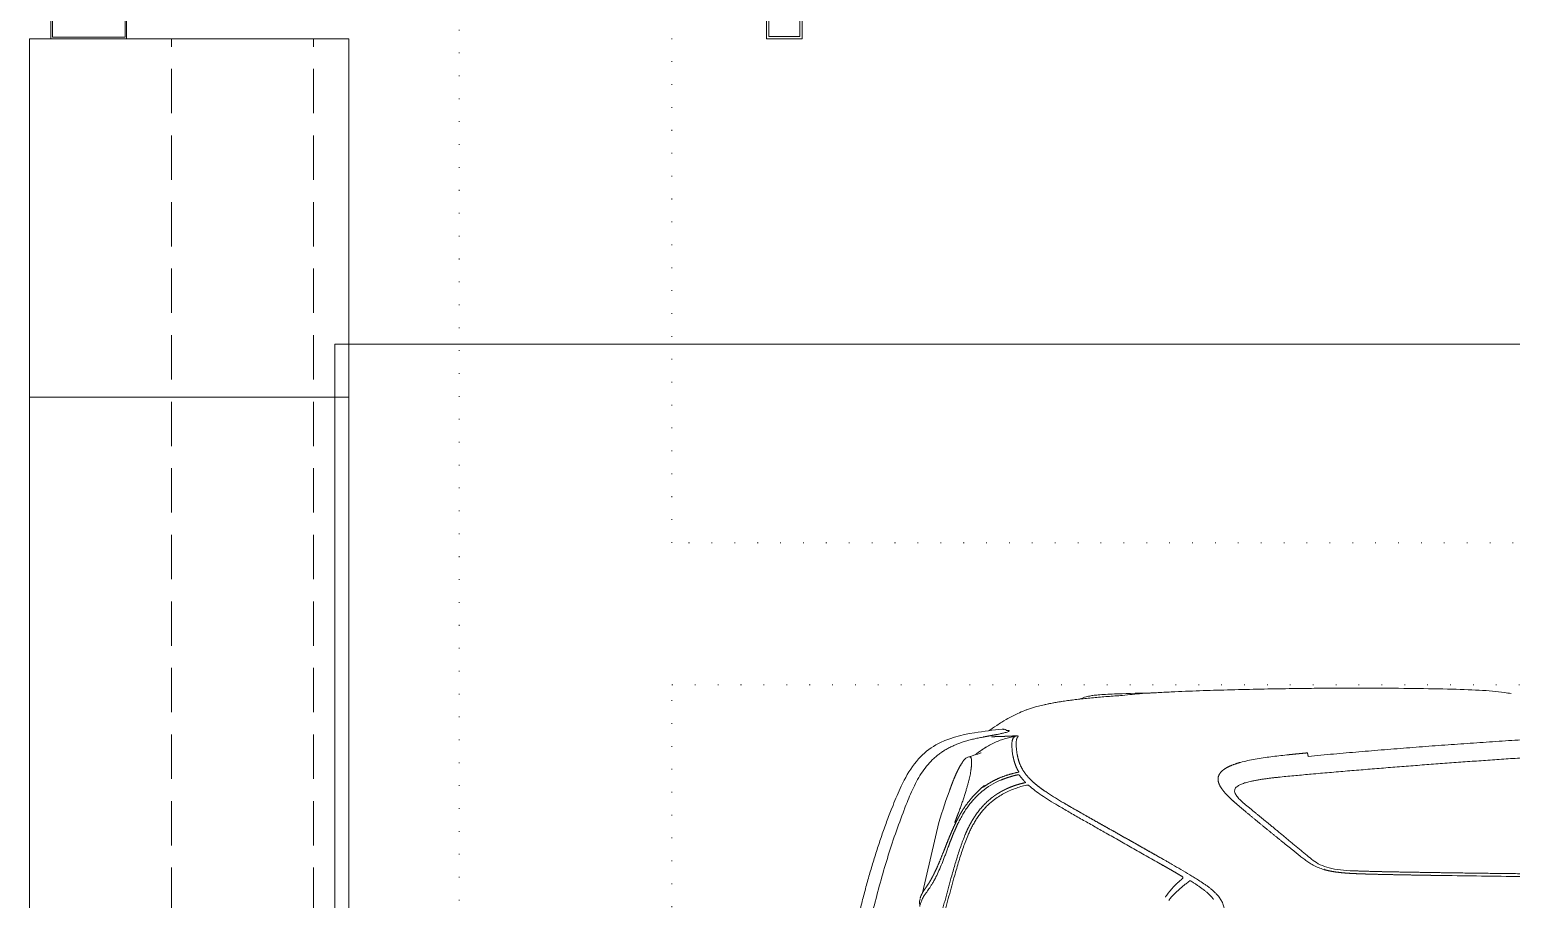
# Model space of a CAD drawing. Extents: x -2012 to 34975, y -1043 to 8321.
# Drawn here: x 30690.8 to 30899.6, y 2289.3 to 2411.8 of the extents above; entities that cross this region are included whole.
import ezdxf
from ezdxf.xclip import XClip

# ---------------------------------------------------------------- set-up
doc = ezdxf.new("R2010")
doc.units = 0
doc.header["$LTSCALE"] = 25
doc.header["$XCLIPFRAME"] = 0
doc.linetypes.add('DOT2', pattern=[0.125, 0, -0.125])
doc.linetypes.add('HIDDEN', pattern=[0.375, 0.25, -0.125])
doc.layers.get('0').update_dxf_attribs({"color": 9, "lineweight": 9})
for name, color, linetype, lineweight in [('04', 9, 'Continuous', 9), ('06A', 9, 'Continuous', 9), ('06D', 9, 'Continuous', 9), ('10A', 9, 'Continuous', 9), ('20', 9, 'DOT2', 9)]:
    doc.layers.add(name, color=color, linetype=linetype, lineweight=lineweight)

# ---------------------------------------------------------------- blocks, each defined once
blk = doc.blocks.new('p-araba-polo')
at = {"extrusion": (0, 0, -1)}
for p, q in [((3.4804, 0.8048), (3.4804, 0.8048)), ((3.6419, 0.7275), (3.6419, 0.7275)), ((3.2268, 0.6929), (3.2267, 0.6922)), ((3.7514, 0.624), (3.7743, 0.5251)), ((3.2323, 0.5693), (3.2323, 0.5693)), ((3.4392, 0.5659), (3.4392, 0.5659)), ((3.7299, 0.546), (3.7299, 0.546))]:
    blk.add_line(p, q, dxfattribs=at)
at = {"flags": 128}
for points in [[(3.6558, 0.7538), (3.6563, 0.7542), (3.6566, 0.7545), (3.6574, 0.7549)], [(3.6574, 0.7549), (3.6583, 0.7553), (3.6593, 0.7556), (3.6605, 0.7556)], [(3.7308, 0.6835), (3.732, 0.6804), (3.7332, 0.6772), (3.7345, 0.6739)]]:
    blk.add_lwpolyline(points, dxfattribs=at)
for points, degree, knots in [([(2.9447, 0.8057), (2.948, 0.8063), (2.9714, 0.8099), (3.0015, 0.8114), (3.0343, 0.8121)], 3, [0, 0, 0, 0, 0.131477, 1, 1, 1, 1]), ([(3.46, 0.8061), (3.4566, 0.8063), (3.4499, 0.8067), (3.4362, 0.8075), (3.4129, 0.8086), (3.3796, 0.8099), (3.339, 0.8111), (3.2984, 0.812), (3.2603, 0.8127), (3.226, 0.8131), (3.193, 0.8134), (3.1656, 0.8135), (3.1487, 0.8134), (3.1435, 0.8134)], 3, [0, 0, 0, 0, 0.03531, 0.070597, 0.141114, 0.269195, 0.390859, 0.518959, 0.640794, 0.737038, 0.833171, 0.948447, 1, 1, 1, 1]), ([(3.4534, 0.8065), (3.4733, 0.8062), (3.5024, 0.8054), (3.5233, 0.8042), (3.533, 0.8033), (3.5394, 0.8022), (3.5462, 0.8005), (3.5507, 0.7987), (3.5521, 0.7981)], 3, [0, 0, 0, 0, 0.418831, 0.714948, 0.835581, 0.907738, 0.972168, 1, 1, 1, 1]), ([(3.4649, 0.8058), (3.4648, 0.8058), (3.4647, 0.8058), (3.4648, 0.8058), (3.4649, 0.8058)], 3, [0, 0, 0, 0, 0.506131, 1, 1, 1, 1]), ([(3.4649, 0.8058), (3.4695, 0.8055), (3.4787, 0.8047), (3.4878, 0.8037), (3.4924, 0.8031)], 3, [0, 0, 0, 0, 0.500005, 1, 1, 1, 1]), ([(3.4924, 0.8031), (3.496, 0.8029), (3.5031, 0.8024), (3.5136, 0.8016), (3.5237, 0.8008), (3.5336, 0.8), (3.5432, 0.799), (3.5524, 0.798), (3.5613, 0.797), (3.5699, 0.7958), (3.5781, 0.7946), (3.5859, 0.7933), (3.5934, 0.7919), (3.5988, 0.7908), (3.6016, 0.7902), (3.6022, 0.7901)], 3, [0, 0, 0, 0, 0.08164, 0.163278, 0.244914, 0.326547, 0.408179, 0.489811, 0.571441, 0.653071, 0.734702, 0.816332, 0.897962, 0.979592, 1, 1, 1, 1]), ([(3.5624, 0.7968), (3.5668, 0.7963), (3.5918, 0.7928), (3.6137, 0.7881), (3.6286, 0.7825), (3.63, 0.7819)], 3, [0, 0, 0, 0, 0.15043, 0.932957, 1, 1, 1, 1]), ([(3.63, 0.782), (3.6367, 0.7793), (3.6464, 0.775), (3.6606, 0.7668), (3.6723, 0.7592), (3.6777, 0.7555), (3.6807, 0.7535), (3.6809, 0.7534)], 3, [0, 0, 0, 0, 0.436591, 0.634385, 0.751254, 0.983784, 1, 1, 1, 1]), ([(3.6684, 0.7483), (3.6668, 0.7486), (3.6637, 0.7493), (3.6595, 0.7502), (3.6562, 0.7511), (3.6538, 0.752), (3.6529, 0.7524), (3.6525, 0.7527)], 3, [0, 0, 0, 0, 0.243786, 0.487231, 0.658342, 0.829202, 1, 1, 1, 1]), ([(3.6621, 0.7555), (3.6621, 0.7555), (3.6621, 0.7555), (3.6621, 0.7555), (3.6621, 0.7555), (3.6621, 0.7555), (3.6621, 0.7555), (3.6621, 0.7555), (3.6621, 0.7555), (3.6621, 0.7555), (3.6621, 0.7555)], 5, [0, 0, 0, 0, 0, 0, 1, 1, 1, 1, 1, 1, 1, 1, 1, 1, 1]), ([(2.9527, 0.7392), (2.9527, 0.7392), (2.9527, 0.7392), (2.9527, 0.7392), (2.9527, 0.7392), (2.9527, 0.7392), (2.9527, 0.7392)], 3, [0, 0, 0, 0, 1, 1, 1, 1, 1, 1, 1]), ([(2.9527, 0.7392), (2.9527, 0.7392), (2.9527, 0.7392), (2.9527, 0.7392), (2.9527, 0.7392), (2.9527, 0.7392), (2.9527, 0.7392)], 3, [0, 0, 0, 0, 1, 1, 1, 1, 1, 1, 1]), ([(3.642, 0.7397), (3.6418, 0.7402), (3.6416, 0.7414), (3.6411, 0.7429), (3.6404, 0.7444), (3.6396, 0.7453), (3.6392, 0.7457)], 3, [0, 0, 0, 0, 0.221287, 0.461031, 0.720285, 1, 1, 1, 1]), ([(3.6419, 0.7275), (3.642, 0.7284), (3.6422, 0.7303), (3.6423, 0.7328), (3.6424, 0.7353), (3.6423, 0.7376), (3.6421, 0.739), (3.642, 0.7397)], 3, [0, 0, 0, 0, 0.160277, 0.337825, 0.535128, 0.754926, 1, 1, 1, 1]), ([(3.6423, 0.746), (3.6423, 0.746), (3.6424, 0.7459), (3.6429, 0.7458), (3.6431, 0.7458)], 3, [0, 0, 0, 0, 0.500528, 1, 1, 1, 1]), ([(3.6431, 0.7458), (3.6458, 0.7452), (3.6511, 0.7441), (3.659, 0.742), (3.6667, 0.7393), (3.6742, 0.7361), (3.6815, 0.7323), (3.6868, 0.729), (3.6897, 0.727), (3.6903, 0.7266)], 3, [0, 0, 0, 0, 0.158644, 0.317513, 0.476648, 0.636014, 0.795575, 0.955312, 1, 1, 1, 1]), ([(3.6446, 0.7452), (3.6444, 0.7453), (3.6442, 0.7453), (3.6442, 0.7453), (3.6442, 0.7453)], 3, [0, 0, 0, 0, 0.4918, 1, 1, 1, 1]), ([(3.6442, 0.7453), (3.6444, 0.7451), (3.6449, 0.7448), (3.6452, 0.7444), (3.6454, 0.7442)], 3, [0, 0, 0, 0, 0.499449, 1, 1, 1, 1]), ([(3.6454, 0.7442), (3.6457, 0.7438), (3.6464, 0.743), (3.6472, 0.7415), (3.6477, 0.7399), (3.648, 0.7386), (3.6481, 0.7379)], 3, [0, 0, 0, 0, 0.25, 0.5, 0.75, 1, 1, 1, 1]), ([(3.6481, 0.7379), (3.6483, 0.7365), (3.6487, 0.7335), (3.6482, 0.7285), (3.648, 0.7261)], 3, [0, 0, 0, 0, 0.499729, 1, 1, 1, 1]), ([(3.6589, 0.7419), (3.6589, 0.7419), (3.6589, 0.7419), (3.6589, 0.7419), (3.6589, 0.7419), (3.6589, 0.7419), (3.6589, 0.7419)], 3, [0, 0, 0, 0, 1, 1, 1, 1.000001, 1.000001, 1.000001, 1.000001]), ([(3.6634, 0.7404), (3.6634, 0.7404), (3.6634, 0.7404), (3.6634, 0.7404), (3.6634, 0.7404), (3.6634, 0.7404), (3.6634, 0.7404), (3.6634, 0.7404), (3.6634, 0.7404), (3.6634, 0.7404), (3.6634, 0.7404), (3.6634, 0.7404), (3.6634, 0.7404), (3.6634, 0.7404), (3.6634, 0.7404)], 7, [0, 0, 0, 0, 0, 0, 0, 0, 1, 1, 1, 1, 1, 1, 1, 1.000001, 1.000001, 1.000001, 1.000001, 1.000001, 1.000001, 1.000001, 1.000001]), ([(3.6797, 0.7331), (3.6797, 0.7331), (3.6797, 0.7331), (3.6797, 0.7331), (3.6797, 0.7331), (3.6797, 0.7331), (3.6797, 0.7331), (3.6797, 0.7331), (3.6797, 0.7331), (3.6797, 0.7331), (3.6797, 0.7331), (3.6797, 0.7331), (3.6797, 0.7331)], 6, [0, 0, 0, 0, 0, 0, 0, 1, 1, 1, 1, 1, 1, 1, 1, 1, 1, 1, 1, 1]), ([(3.6797, 0.7331), (3.6797, 0.7331), (3.6797, 0.7331), (3.6797, 0.7331), (3.6797, 0.7331), (3.6797, 0.7331), (3.6797, 0.7331), (3.6797, 0.7331), (3.6797, 0.7331), (3.6797, 0.7331), (3.6797, 0.7331), (3.6797, 0.7331), (3.6797, 0.7331)], 6, [0, 0, 0, 0, 0, 0, 0, 1, 1, 1, 1, 1, 1, 1, 1, 1, 1, 1, 1, 1]), ([(3.7276, 0.7337), (3.7256, 0.7345), (3.7215, 0.7361), (3.7152, 0.7382), (3.7088, 0.7401), (3.7024, 0.7417), (3.6959, 0.7431), (3.6916, 0.744), (3.6894, 0.7444)], 3, [0, 0, 0, 0, 0.166659, 0.333321, 0.499987, 0.666656, 0.833327, 1, 1, 1, 1]), ([(3.7009, 0.7505), (3.7197, 0.7475), (3.7493, 0.7404), (3.773, 0.7216), (3.7799, 0.7136)], 3, [0, 0, 0, 0, 0.646551, 1, 1, 1, 1]), ([(3.7621, 0.7107), (3.7607, 0.7121), (3.7579, 0.7149), (3.7533, 0.7188), (3.7485, 0.7224), (3.7436, 0.7257), (3.7384, 0.7286), (3.7331, 0.7313), (3.7294, 0.7329), (3.7276, 0.7337)], 3, [0, 0, 0, 0, 0.142965, 0.285982, 0.428979, 0.571915, 0.714754, 0.857457, 1, 1, 1, 1]), ([(3.7312, 0.7322), (3.7312, 0.7322), (3.7312, 0.7322), (3.7312, 0.7322), (3.7312, 0.7322), (3.7312, 0.7322), (3.7312, 0.7322), (3.7312, 0.7322), (3.7312, 0.7322)], 3, [0, 0, 0, 0, 0.25, 0.5, 1, 1, 1, 1, 1, 1, 1]), ([(3.2608, 0.7193), (3.2646, 0.7189), (3.2721, 0.7181), (3.2833, 0.7167), (3.2944, 0.7152), (3.3053, 0.7134), (3.3161, 0.7114), (3.3228, 0.7096), (3.3262, 0.7088)], 3, [0, 0, 0, 0, 0.1667, 0.333452, 0.500295, 0.667229, 0.833987, 1, 1, 1, 1]), ([(3.6409, 0.7204), (3.6411, 0.7217), (3.6415, 0.7242), (3.6417, 0.7264), (3.6419, 0.7275)], 3, [0, 0, 0, 0, 0.500012, 1, 1, 1, 1]), ([(3.6479, 0.7254), (3.6478, 0.7244), (3.6475, 0.7224), (3.6472, 0.72), (3.647, 0.7189)], 3, [0, 0, 0, 0, 0.499774, 1, 1, 1, 1]), ([(3.6848, 0.7302), (3.6849, 0.7301), (3.6905, 0.7267), (3.695, 0.7233), (3.6988, 0.7202), (3.6995, 0.7196)], 3, [0, 0, 0, 0, 0.284317, 0.878632, 1, 1, 1, 1]), ([(3.7056, 0.7145), (3.7057, 0.7149), (3.7061, 0.7158), (3.7068, 0.7165), (3.7077, 0.7169), (3.7085, 0.7168), (3.709, 0.7167), (3.7091, 0.7166)], 3, [0, 0, 0, 0, 0.235288, 0.470581, 0.705875, 0.941175, 1, 1, 1, 1]), ([(3.7089, 0.7167), (3.7101, 0.7164), (3.7141, 0.7146), (3.7152, 0.7128), (3.7174, 0.7102)], 3, [0, 0, 0, 0, 0.136101, 1, 1, 1, 1]), ([(3.7997, 0.6433), (3.7981, 0.6473), (3.7949, 0.6553), (3.7899, 0.6672), (3.7844, 0.6789), (3.7781, 0.6903), (3.7708, 0.7011), (3.765, 0.7075), (3.7621, 0.7107)], 3, [0, 0, 0, 0, 0.166182, 0.332514, 0.49905, 0.665821, 0.832816, 1, 1, 1, 1]), ([(3.7799, 0.7136), (3.7879, 0.7046), (3.7968, 0.6908), (3.8082, 0.6672), (3.8136, 0.654), (3.8172, 0.6448)], 3, [0, 0, 0, 0, 0.458817, 0.622395, 1, 1, 1, 1]), ([(3.2703, 0.6882), (3.2666, 0.6885), (3.2594, 0.6893), (3.2484, 0.6903), (3.2374, 0.6913), (3.2301, 0.6919), (3.2264, 0.6923)], 3, [0, 0, 0, 0, 0.249999, 0.5, 0.749999, 1, 1, 1, 1]), ([(3.6381, 0.6911), (3.6372, 0.6899), (3.6354, 0.6874), (3.6331, 0.6849), (3.632, 0.6836)], 3, [0, 0, 0, 0, 0.500029, 1, 1, 1, 1]), ([(3.706, 0.6982), (3.706, 0.6982), (3.706, 0.6982), (3.706, 0.6982), (3.706, 0.6982), (3.706, 0.6982), (3.706, 0.6982)], 3, [0, 0, 0, 0, 1, 1, 1, 1.000001, 1.000001, 1.000001, 1.000001]), ([(3.7129, 0.6693), (3.7124, 0.6709), (3.7114, 0.674), (3.7102, 0.6786), (3.709, 0.6829), (3.708, 0.6871), (3.7072, 0.691), (3.7065, 0.6948), (3.7062, 0.697), (3.706, 0.6982)], 3, [0, 0, 0, 0, 0.143178, 0.285809, 0.428387, 0.571114, 0.714004, 0.856981, 1, 1, 1, 1]), ([(3.7311, 0.6828), (3.7305, 0.6842), (3.7293, 0.687), (3.7276, 0.691), (3.7259, 0.6947), (3.7243, 0.6981), (3.7227, 0.7012), (3.7212, 0.7039), (3.7197, 0.7063), (3.7188, 0.7076), (3.7184, 0.7083)], 3, [0, 0, 0, 0, 0.125001, 0.250002, 0.375002, 0.500002, 0.625002, 0.750002, 0.875001, 1, 1, 1, 1]), ([(3.3109, 0.6823), (3.3094, 0.6826), (3.3062, 0.6833), (3.3012, 0.6842), (3.2962, 0.685), (3.2911, 0.6857), (3.2859, 0.6864), (3.2807, 0.687), (3.2755, 0.6876), (3.272, 0.688), (3.2703, 0.6882)], 3, [0, 0, 0, 0, 0.124983, 0.249975, 0.374973, 0.499975, 0.624979, 0.749985, 0.874992, 1, 1, 1, 1]), ([(3.3301, 0.6755), (3.3295, 0.6759), (3.3283, 0.6767), (3.326, 0.6778), (3.3234, 0.6788), (3.3205, 0.6798), (3.3175, 0.6807), (3.3143, 0.6815), (3.3121, 0.6821), (3.3109, 0.6823)], 3, [0, 0, 0, 0, 0.142893, 0.285782, 0.428638, 0.571491, 0.714341, 0.857166, 1, 1, 1, 1]), ([(3.3341, 0.6661), (3.3342, 0.6668), (3.3346, 0.668), (3.3344, 0.6699), (3.3338, 0.6718), (3.3324, 0.6737), (3.3309, 0.6749), (3.3301, 0.6755)], 3, [0, 0, 0, 0, 0.200067, 0.400113, 0.600121, 0.800083, 1, 1, 1, 1]), ([(3.6063, 0.6624), (3.6096, 0.6647), (3.6161, 0.6692), (3.6216, 0.6739), (3.6243, 0.6762)], 3, [0, 0, 0, 0, 0.500136, 1, 1, 1, 1]), ([(3.6243, 0.6762), (3.6245, 0.6764), (3.6249, 0.6768), (3.6263, 0.6769), (3.6273, 0.6767), (3.6278, 0.6766)], 3, [0, 0, 0, 0, 0.33657, 0.664105, 1, 1, 1, 1]), ([(3.6278, 0.6766), (3.6305, 0.676), (3.6359, 0.6747), (3.644, 0.6721), (3.652, 0.6689), (3.6599, 0.6651), (3.6675, 0.6606), (3.6722, 0.6571), (3.6746, 0.6553)], 3, [0, 0, 0, 0, 0.159308, 0.322994, 0.489699, 0.658429, 0.828591, 1, 1, 1, 1]), ([(3.6289, 0.6804), (3.631, 0.6799), (3.6352, 0.679), (3.6415, 0.6772), (3.6476, 0.6751), (3.6516, 0.6734), (3.6536, 0.6726)], 3, [0, 0, 0, 0, 0.250006, 0.500007, 0.750006, 1, 1, 1, 1]), ([(3.6843, 0.6769), (3.685, 0.6764), (3.6864, 0.6754), (3.6877, 0.6744), (3.6884, 0.6739)], 3, [0, 0, 0, 0, 0.500012, 1, 1, 1, 1]), ([(3.7233, 0.6387), (3.7225, 0.6408), (3.7209, 0.645), (3.7187, 0.6513), (3.7166, 0.6574), (3.7147, 0.6635), (3.7135, 0.6673), (3.7129, 0.6693)], 3, [0, 0, 0, 0, 0.200275, 0.400507, 0.60049, 0.800241, 1, 1, 1, 1]), ([(3.7349, 0.6727), (3.7343, 0.6745), (3.733, 0.6779), (3.7317, 0.6811), (3.7311, 0.6828)], 3, [0, 0, 0, 0, 0.495547, 1, 1, 1, 1]), ([(3.3135, 0.6446), (3.316, 0.6466), (3.3209, 0.6506), (3.3252, 0.6545), (3.3273, 0.6565)], 3, [0, 0, 0, 0, 0.500033, 1, 1, 1, 1]), ([(3.3273, 0.6565), (3.3288, 0.6581), (3.3319, 0.6613), (3.3333, 0.6645), (3.3341, 0.6661)], 3, [0, 0, 0, 0, 0.500141, 1, 1, 1, 1]), ([(3.513, 0.6163), (3.5186, 0.6194), (3.5299, 0.6257), (3.5464, 0.6351), (3.5626, 0.6443), (3.573, 0.6504), (3.5782, 0.6534)], 3, [0, 0, 0, 0, 0.250068, 0.500042, 0.750043, 1, 1, 1, 1]), ([(3.5181, 0.6106), (3.5237, 0.6138), (3.535, 0.6202), (3.5515, 0.6295), (3.5678, 0.6388), (3.5782, 0.645), (3.5834, 0.648)], 3, [0, 0, 0, 0, 0.250003, 0.500002, 0.750004, 1, 1, 1, 1]), ([(3.5782, 0.6534), (3.5821, 0.6558), (3.5899, 0.6605), (3.5971, 0.6652), (3.6007, 0.6676)], 3, [0, 0, 0, 0, 0.500144, 1, 1, 1, 1]), ([(3.5834, 0.648), (3.5874, 0.6504), (3.5954, 0.6552), (3.6027, 0.66), (3.6063, 0.6624)], 3, [0, 0, 0, 0, 0.500076, 1, 1, 1, 1]), ([(3.6746, 0.6553), (3.6762, 0.654), (3.6794, 0.6513), (3.6839, 0.647), (3.6882, 0.6424), (3.6922, 0.6376), (3.6959, 0.6326), (3.6993, 0.6274), (3.7024, 0.622), (3.7054, 0.6165), (3.7081, 0.6109), (3.7098, 0.6071), (3.7106, 0.6052)], 3, [0, 0, 0, 0, 0.099992, 0.199992, 0.299988, 0.399982, 0.499978, 0.599981, 0.699987, 0.79999, 0.899989, 1, 1, 1, 1]), ([(3.6769, 0.6587), (3.6787, 0.6573), (3.6822, 0.6544), (3.6872, 0.6496), (3.6918, 0.6446), (3.6961, 0.6393), (3.6987, 0.6355), (3.7, 0.6336)], 3, [0, 0, 0, 0, 0.199996, 0.399992, 0.599991, 0.799994, 1, 1, 1, 1]), ([(3.7084, 0.649), (3.7071, 0.6507), (3.7044, 0.6541), (3.7001, 0.6589), (3.6955, 0.6634), (3.6922, 0.6663), (3.6906, 0.6677)], 3, [0, 0, 0, 0, 0.250005, 0.500006, 0.750004, 1, 1, 1, 1]), ([(3.7233, 0.6248), (3.7222, 0.6269), (3.72, 0.6311), (3.7164, 0.6372), (3.7126, 0.6433), (3.7098, 0.6471), (3.7084, 0.649)], 3, [0, 0, 0, 0, 0.250171, 0.500217, 0.75015, 1, 1, 1, 1]), ([(3.8968, 0), (3.8968, 0.0121), (3.8967, 0.0363), (3.8959, 0.0725), (3.8947, 0.1088), (3.893, 0.145), (3.8908, 0.1812), (3.888, 0.2174), (3.8847, 0.2535), (3.8808, 0.2896), (3.8764, 0.3256), (3.8712, 0.3615), (3.8654, 0.3973), (3.8588, 0.4329), (3.8515, 0.4685), (3.8433, 0.5038), (3.8341, 0.5389), (3.824, 0.5737), (3.8128, 0.6082), (3.8043, 0.6309), (3.8001, 0.6422)], 3, [0, 0, 0, 0, 0.055558, 0.111113, 0.166668, 0.222224, 0.277781, 0.333337, 0.388894, 0.44445, 0.500005, 0.55556, 0.611116, 0.666671, 0.722227, 0.777783, 0.833339, 0.888892, 0.944445, 1, 1, 1, 1]), ([(3.8174, 0.6444), (3.8199, 0.638), (3.8249, 0.6251), (3.8318, 0.6056), (3.8384, 0.5859), (3.8446, 0.566), (3.8505, 0.5459), (3.856, 0.5257), (3.8613, 0.5053), (3.8662, 0.4849), (3.8708, 0.4643), (3.8752, 0.4436), (3.8792, 0.4228), (3.883, 0.4019), (3.8866, 0.3809), (3.8899, 0.3599), (3.893, 0.3389), (3.8958, 0.3178), (3.8985, 0.2966), (3.9009, 0.2755), (3.9031, 0.2543), (3.9051, 0.2331), (3.9069, 0.2119), (3.9086, 0.1907), (3.91, 0.1695), (3.9113, 0.1483), (3.9123, 0.1271), (3.9133, 0.1059), (3.914, 0.0847), (3.9146, 0.0635), (3.915, 0.0423), (3.9152, 0.0212), (3.9153, 0.0071), (3.9153, 0)], 3, [0, 0, 0, 0, 0.031503, 0.063111, 0.094824, 0.126637, 0.158547, 0.190546, 0.222628, 0.254786, 0.287011, 0.319297, 0.351636, 0.384021, 0.416445, 0.448899, 0.481372, 0.513858, 0.546357, 0.578861, 0.611362, 0.643854, 0.676332, 0.708795, 0.741239, 0.773662, 0.806063, 0.838441, 0.870794, 0.903125, 0.935433, 0.967723, 1, 1, 1, 1]), ([(3.4347, 0.5721), (3.4414, 0.5759), (3.4547, 0.5834), (3.4744, 0.5945), (3.4939, 0.6055), (3.5066, 0.6127), (3.513, 0.6163)], 3, [0, 0, 0, 0, 0.250088, 0.500081, 0.750046, 1, 1, 1, 1]), ([(3.4392, 0.5659), (3.4459, 0.5697), (3.4593, 0.5774), (3.4791, 0.5886), (3.4988, 0.5997), (3.5116, 0.607), (3.5181, 0.6106)], 3, [0, 0, 0, 0, 0.250005, 0.499995, 0.750003, 1, 1, 1, 1]), ([(3.7141, 0.6071), (3.7152, 0.6043), (3.7175, 0.5987), (3.7205, 0.5902), (3.7234, 0.5816), (3.7261, 0.573), (3.7287, 0.5643), (3.7312, 0.5556), (3.7328, 0.5498), (3.7337, 0.5469)], 3, [0, 0, 0, 0, 0.14264, 0.285361, 0.428172, 0.571059, 0.714003, 0.856988, 1, 1, 1, 1]), ([(3.7106, 0.6052), (3.7118, 0.6022), (3.7143, 0.5961), (3.7176, 0.5868), (3.7208, 0.5771), (3.7239, 0.567), (3.7269, 0.5567), (3.7289, 0.5496), (3.7299, 0.546)], 3, [0, 0, 0, 0, 0.155616, 0.31525, 0.479141, 0.64759, 0.821014, 1, 1, 1, 1]), ([(3.7468, 0.5666), (3.7461, 0.5684), (3.7447, 0.5719), (3.7426, 0.5774), (3.7405, 0.583), (3.7391, 0.5868), (3.7384, 0.5887)], 3, [0, 0, 0, 0, 0.249816, 0.499724, 0.749781, 1, 1, 1, 1]), ([(3.1618, 0.5559), (3.1683, 0.5561), (3.1805, 0.5566), (3.1975, 0.5588), (3.2114, 0.5631), (3.222, 0.5691), (3.2275, 0.5736), (3.2303, 0.5759)], 3, [0, 0, 0, 0, 0.229948, 0.430851, 0.618309, 0.809628, 1, 1, 1, 1]), ([(3.241, 0.576), (3.2393, 0.5746), (3.2357, 0.5718), (3.2301, 0.5677), (3.2238, 0.5639), (3.2167, 0.5605), (3.2112, 0.5588), (3.2085, 0.5579)], 3, [0, 0, 0, 0, 0.202487, 0.403363, 0.602843, 0.801427, 1, 1, 1, 1]), ([(3.3853, 0.5429), (3.3873, 0.5442), (3.3915, 0.5468), (3.3997, 0.5518), (3.4101, 0.5579), (3.4204, 0.5638), (3.4274, 0.5679), (3.4315, 0.5702), (3.4335, 0.5714), (3.4347, 0.5721)], 3, [0, 0, 0, 0, 0.124906, 0.24985, 0.49985, 0.749925, 0.874966, 0.92498, 1, 1, 1, 1]), ([(3.4089, 0.5484), (3.414, 0.5514), (3.4241, 0.5573), (3.4341, 0.563), (3.4392, 0.5659)], 3, [0, 0, 0, 0, 0.499997, 1, 1, 1, 1]), ([(3.4212, 0.5643), (3.4212, 0.5643), (3.4212, 0.5643), (3.4212, 0.5643), (3.4212, 0.5643), (3.4212, 0.5643), (3.4212, 0.5643)], 3, [0, 0, 0, 0, 1, 1, 1, 1, 1, 1, 1]), ([(3.4212, 0.5643), (3.4212, 0.5643), (3.4212, 0.5643), (3.4212, 0.5643), (3.4212, 0.5643), (3.4212, 0.5643), (3.4212, 0.5643)], 3, [0, 0, 0, 0, 1, 1, 1, 1, 1, 1, 1]), ([(3.0349, 0.5494), (3.0165, 0.5491), (2.9796, 0.5486), (2.9243, 0.5479), (2.869, 0.5473), (2.8075, 0.5467), (2.7397, 0.5462), (2.6658, 0.5458), (2.6164, 0.5459), (2.5918, 0.5459)], 3, [0, 0, 0, 0, 0.125016, 0.250021, 0.375012, 0.500001, 0.666615, 0.833283, 1, 1, 1, 1]), ([(3.0337, 0.5533), (3.0442, 0.5535), (3.0654, 0.5538), (3.0977, 0.5543), (3.1299, 0.5549), (3.1514, 0.5555), (3.1618, 0.5559)], 3, [0, 0, 0, 0, 0.244881, 0.495799, 0.755099, 1, 1, 1, 1]), ([(3.1397, 0.5513), (3.131, 0.5511), (3.1136, 0.5507), (3.0874, 0.5502), (3.0611, 0.5498), (3.0436, 0.5495), (3.0349, 0.5494)], 3, [0, 0, 0, 0, 0.249999, 0.499999, 0.75, 1, 1, 1, 1]), ([(3.1637, 0.5521), (3.1617, 0.552), (3.1577, 0.5518), (3.1517, 0.5516), (3.1467, 0.5515), (3.1433, 0.5514), (3.1417, 0.5514), (3.1409, 0.5513), (3.1403, 0.5513), (3.1399, 0.5513), (3.1397, 0.5513)], 3, [0, 0, 0, 0, 0.249862, 0.499819, 0.749912, 0.875014, 0.92503, 0.955027, 0.977518, 1, 1, 1, 1]), ([(3.3572, 0.5202), (3.3577, 0.5208), (3.3587, 0.522), (3.3608, 0.5242), (3.3635, 0.5269), (3.367, 0.5299), (3.3705, 0.5327), (3.3741, 0.5354), (3.379, 0.5388), (3.3828, 0.5413), (3.3853, 0.5429)], 3, [0, 0, 0, 0, 0.060335, 0.124578, 0.249278, 0.374233, 0.499321, 0.624409, 0.749543, 1, 1, 1, 1]), ([(3.4092, 0.5441), (3.4087, 0.5445), (3.4078, 0.5452), (3.4071, 0.5465), (3.4076, 0.5476), (3.4085, 0.5481), (3.4089, 0.5484)], 3, [0, 0, 0, 0, 0.263807, 0.500052, 0.736261, 1, 1, 1, 1]), ([(3.7299, 0.546), (3.7326, 0.5363), (3.7381, 0.5169), (3.7456, 0.4877), (3.7529, 0.4583), (3.7597, 0.4288), (3.7661, 0.3992), (3.7721, 0.3696), (3.7777, 0.3398), (3.7828, 0.31), (3.7875, 0.2801), (3.7918, 0.2501), (3.7957, 0.2201), (3.7992, 0.19), (3.8022, 0.1598), (3.8038, 0.1397), (3.8047, 0.1296)], 3, [0, 0, 0, 0, 0.071461, 0.142913, 0.214376, 0.285822, 0.357282, 0.428734, 0.500167, 0.571583, 0.64299, 0.714393, 0.785796, 0.857198, 0.928599, 1, 1, 1, 1]), ([(3.767, 0.5281), (3.7664, 0.5289), (3.7652, 0.5307), (3.763, 0.5338), (3.7607, 0.5375), (3.7581, 0.5419), (3.7563, 0.5454), (3.7554, 0.5472)], 3, [0, 0, 0, 0, 0.200624, 0.400934, 0.600937, 0.800584, 1, 1, 1, 1]), ([(3.3918, 0.5389), (3.3904, 0.5381), (3.3878, 0.5363), (3.3839, 0.5336), (3.38, 0.5308), (3.3763, 0.528), (3.3729, 0.5252), (3.3698, 0.5223), (3.3668, 0.5193), (3.365, 0.517), (3.3641, 0.5159)], 3, [0, 0, 0, 0, 0.135189, 0.270177, 0.404927, 0.539624, 0.654876, 0.770059, 0.885089, 1, 1, 1, 1]), ([(3.4273, 0.5145), (3.4262, 0.516), (3.4239, 0.5188), (3.4208, 0.522), (3.4183, 0.5245), (3.4164, 0.5263), (3.4145, 0.5281), (3.4126, 0.5298), (3.4107, 0.5315), (3.4088, 0.5331), (3.4068, 0.5347), (3.4049, 0.5363), (3.403, 0.5378), (3.4015, 0.539), (3.4005, 0.5397), (3.4, 0.5401), (3.3996, 0.5405), (3.3991, 0.5408), (3.3986, 0.5412), (3.3981, 0.5416), (3.3976, 0.542), (3.3973, 0.5422), (3.3971, 0.5423)], 3, [0, 0, 0, 0, 0.127806, 0.254933, 0.318226, 0.381331, 0.444235, 0.506923, 0.569381, 0.631599, 0.69357, 0.755292, 0.816773, 0.878031, 0.893313, 0.908584, 0.923844, 0.939093, 0.954332, 0.969563, 0.984785, 1, 1, 1, 1]), ([(3.403, 0.5378), (3.403, 0.5378), (3.403, 0.5378), (3.403, 0.5378), (3.403, 0.5378), (3.403, 0.5378), (3.403, 0.5378)], 3, [0, 0, 0, 0, 1, 1, 1, 1, 1, 1, 1]), ([(3.403, 0.5378), (3.403, 0.5378), (3.403, 0.5378), (3.403, 0.5378), (3.403, 0.5378), (3.403, 0.5378), (3.403, 0.5378), (3.403, 0.5378), (3.403, 0.5378), (3.403, 0.5378), (3.403, 0.5378), (3.403, 0.5378), (3.403, 0.5378), (3.403, 0.5378), (3.403, 0.5378)], 7, [0, 0, 0, 0, 0, 0, 0, 0, 1, 1, 1, 1, 1, 1, 1, 1, 1, 1, 1, 1, 1, 1, 1]), ([(3.7735, 0.5185), (3.773, 0.5194), (3.7719, 0.5212), (3.7697, 0.5243), (3.7679, 0.5268), (3.767, 0.5281)], 3, [0, 0, 0, 0, 0.333348, 0.666684, 1, 1, 1, 1]), ([(3.3483, 0.4967), (3.3484, 0.4979), (3.3487, 0.5002), (3.3495, 0.5047), (3.351, 0.5099), (3.3533, 0.5145), (3.3554, 0.5178), (3.3566, 0.5194), (3.3572, 0.5202)], 3, [0, 0, 0, 0, 0.125989, 0.249779, 0.499456, 0.749332, 0.870647, 1, 1, 1, 1]), ([(3.7735, 0.5185), (3.774, 0.5176), (3.7749, 0.5159), (3.7763, 0.5127), (3.777, 0.5104), (3.7773, 0.5088)], 3, [0, 0, 0, 0, 0.253002, 0.505984, 1, 1, 1, 1])]:
    blk.add_open_spline(points, degree=degree, knots=knots)
for points, degree in [([(3.0344, 0.8121), (3.07, 0.8129), (3.1076, 0.8133), (3.1465, 0.8134)], 3), ([(3.4597, 0.8061), (3.4598, 0.8061), (3.4598, 0.8061), (3.4599, 0.8061), (3.4599, 0.8061), (3.46, 0.8061), (3.46, 0.8061)], 6), ([(3.4645, 0.8058), (3.4646, 0.8058), (3.4647, 0.8058), (3.4648, 0.8058), (3.4649, 0.8058)], 4), ([(3.4646, 0.8058), (3.4646, 0.8058), (3.4647, 0.8058), (3.4648, 0.8058), (3.4649, 0.8058)], 4), ([(3.4646, 0.8058), (3.4646, 0.8058), (3.4647, 0.8058), (3.4648, 0.8058), (3.4648, 0.8058), (3.4649, 0.8058), (3.4649, 0.8058)], 6), ([(3.4646, 0.8058), (3.4646, 0.8058), (3.4646, 0.8058), (3.4646, 0.8058)], 3), ([(3.4646, 0.8058), (3.4646, 0.8058), (3.4647, 0.8058), (3.4647, 0.8058), (3.4648, 0.8058), (3.4649, 0.8058), (3.4649, 0.8058)], 6), ([(3.4649, 0.8058), (3.4648, 0.8058), (3.4648, 0.8058), (3.4647, 0.8058), (3.4647, 0.8058), (3.4648, 0.8058), (3.4649, 0.8058)], 6), ([(2.5115, 0.7615), (2.6557, 0.7563), (2.7999, 0.7495), (2.9437, 0.7407), (3.0876, 0.7308), (3.2308, 0.7173)], 5), ([(3.6525, 0.7527), (3.6519, 0.7531), (3.6517, 0.7534), (3.652, 0.7536), (3.6524, 0.7538), (3.653, 0.7538), (3.6537, 0.7539), (3.6543, 0.7539)], 7), ([(3.6543, 0.7539), (3.6546, 0.7539), (3.6548, 0.7539), (3.655, 0.7539), (3.6553, 0.7539), (3.6555, 0.7539), (3.6557, 0.7539), (3.656, 0.7539)], 7), ([(3.6543, 0.7539), (3.6549, 0.7539), (3.6554, 0.7539), (3.656, 0.7539)], 3), ([(3.6613, 0.7556), (3.661, 0.7556), (3.6607, 0.7557), (3.6604, 0.7557), (3.66, 0.7556), (3.6597, 0.7556)], 5), ([(3.6598, 0.755), (3.6598, 0.7551), (3.6599, 0.7551), (3.6599, 0.7552), (3.66, 0.7552), (3.6601, 0.7553)], 5), ([(3.6606, 0.7556), (3.6608, 0.7556), (3.6612, 0.7556), (3.6617, 0.7556)], 3), ([(3.6613, 0.7556), (3.6615, 0.7556), (3.6616, 0.7556), (3.6618, 0.7556), (3.6619, 0.7556), (3.6621, 0.7555)], 5), ([(3.6621, 0.7555), (3.6618, 0.7556), (3.6616, 0.7556), (3.6613, 0.7556)], 3), ([(3.6616, 0.7556), (3.6747, 0.7543), (3.6879, 0.7526), (3.7009, 0.7505)], 3), ([(3.662, 0.7555), (3.662, 0.7555), (3.662, 0.7555), (3.662, 0.7555), (3.662, 0.7555), (3.6621, 0.7555)], 5), ([(3.6622, 0.7555), (3.6621, 0.7555), (3.6621, 0.7555), (3.6621, 0.7555), (3.6621, 0.7555), (3.6621, 0.7555)], 5), ([(3.6621, 0.7555), (3.6621, 0.7555), (3.6621, 0.7555), (3.6622, 0.7555)], 3), ([(3.6621, 0.7555), (3.6621, 0.7555), (3.6621, 0.7555), (3.6621, 0.7555)], 3), ([(2.5099, 0.7363), (2.6125, 0.7326), (2.715, 0.7281), (2.8175, 0.7228), (2.9199, 0.7165), (3.0222, 0.7094), (3.1244, 0.7013), (3.2264, 0.6923)], 7), ([(3.6392, 0.7457), (3.6404, 0.7445), (3.6411, 0.7432), (3.6416, 0.7416), (3.642, 0.7397)], 4), ([(3.6417, 0.7463), (3.6412, 0.7464), (3.6407, 0.7463), (3.6403, 0.746), (3.64, 0.7457)], 4), ([(3.6417, 0.7463), (3.6412, 0.7464), (3.6407, 0.7463), (3.6403, 0.746), (3.64, 0.7457)], 4), ([(3.6423, 0.746), (3.6422, 0.746), (3.6421, 0.7461), (3.642, 0.7461), (3.6419, 0.7462), (3.6417, 0.7463)], 5), ([(3.6417, 0.7463), (3.6478, 0.746), (3.6532, 0.7455), (3.6589, 0.7454), (3.665, 0.7455), (3.6714, 0.7451), (3.6769, 0.7448)], 6), ([(3.6769, 0.7448), (3.6714, 0.7451), (3.665, 0.7455), (3.6589, 0.7454), (3.6532, 0.7455), (3.6478, 0.746), (3.6417, 0.7463)], 6), ([(3.6417, 0.7463), (3.6419, 0.7462), (3.6421, 0.7461), (3.6423, 0.746)], 3), ([(3.6441, 0.7453), (3.6442, 0.7453), (3.6443, 0.7453), (3.6443, 0.7453), (3.6444, 0.7453), (3.6445, 0.7453), (3.6446, 0.7452)], 6), ([(3.6446, 0.7452), (3.6445, 0.7453), (3.6444, 0.7453), (3.6444, 0.7453), (3.6443, 0.7453), (3.6442, 0.7453), (3.6441, 0.7453)], 6), ([(3.6446, 0.7452), (3.6444, 0.7453), (3.6443, 0.7453), (3.6442, 0.7453), (3.6442, 0.7453), (3.6442, 0.7453), (3.6442, 0.7453)], 6), ([(3.6442, 0.7453), (3.6445, 0.7451), (3.6448, 0.7449), (3.645, 0.7447), (3.6452, 0.7445), (3.6454, 0.7442)], 5), ([(3.6454, 0.7442), (3.6465, 0.743), (3.6473, 0.7416), (3.6478, 0.74), (3.6481, 0.7379)], 4), ([(3.6684, 0.7483), (3.6684, 0.7483), (3.6684, 0.7483), (3.6684, 0.7483), (3.6684, 0.7483), (3.6684, 0.7483), (3.6684, 0.7483)], 6), ([(3.6684, 0.7483), (3.6754, 0.7469), (3.6824, 0.7458), (3.6894, 0.7444)], 3), ([(3.6894, 0.7444), (3.6864, 0.745), (3.6834, 0.7455), (3.6803, 0.7461), (3.6774, 0.7466), (3.6744, 0.7472), (3.6714, 0.7477), (3.6684, 0.7483)], 7), ([(3.681, 0.7324), (3.6807, 0.7326), (3.6804, 0.7328), (3.6801, 0.7329), (3.6797, 0.7331)], 4), ([(3.6894, 0.7444), (3.6894, 0.7444), (3.6894, 0.7444), (3.6894, 0.7444), (3.6894, 0.7444), (3.6894, 0.7444), (3.6894, 0.7444)], 6), ([(3.6894, 0.7444), (3.6894, 0.7444), (3.6894, 0.7444), (3.6894, 0.7444), (3.6894, 0.7444), (3.6894, 0.7444), (3.6894, 0.7444)], 6), ([(3.1608, 0.7236), (3.1608, 0.7236), (3.1608, 0.7236), (3.1608, 0.7236)], 3), ([(3.1608, 0.7236), (3.1608, 0.7236), (3.1608, 0.7236), (3.1608, 0.7236)], 3), ([(3.2308, 0.7173), (3.2311, 0.7187), (3.2314, 0.72), (3.2314, 0.7205), (3.2315, 0.7208), (3.2318, 0.7215), (3.232, 0.7222)], 6), ([(3.232, 0.7222), (3.2318, 0.7215), (3.2315, 0.7208), (3.2314, 0.7205), (3.2314, 0.72), (3.2311, 0.7187), (3.2308, 0.7173)], 6), ([(3.2325, 0.7222), (3.2324, 0.7222), (3.2323, 0.7222), (3.2322, 0.7222), (3.2321, 0.7222), (3.232, 0.7222)], 5), ([(3.232, 0.7222), (3.2322, 0.7222), (3.2323, 0.7222), (3.2325, 0.7222)], 3), ([(3.2325, 0.7222), (3.2385, 0.7216), (3.2445, 0.721), (3.2505, 0.7204)], 3), ([(3.2505, 0.7204), (3.2469, 0.7208), (3.2433, 0.7211), (3.2397, 0.7215), (3.2361, 0.7218), (3.2325, 0.7222)], 5), ([(3.2608, 0.7193), (3.2588, 0.7195), (3.2567, 0.7198), (3.2546, 0.72), (3.2526, 0.7202), (3.2505, 0.7204)], 5), ([(3.2505, 0.7204), (3.2539, 0.72), (3.2574, 0.7197), (3.2608, 0.7193)], 3), ([(3.6409, 0.7204), (3.6395, 0.7132), (3.6375, 0.7045), (3.6326, 0.6959), (3.6246, 0.6873)], 4), ([(3.647, 0.7189), (3.6462, 0.7147), (3.6452, 0.7101), (3.6437, 0.7052), (3.6416, 0.7003), (3.6385, 0.6952)], 5), ([(3.6871, 0.7287), (3.6865, 0.7291), (3.6859, 0.7295), (3.6853, 0.7299)], 3), ([(3.6918, 0.7222), (3.6912, 0.7225), (3.6992, 0.7195), (3.7089, 0.7167)], 3), ([(3.692, 0.7221), (3.6919, 0.7222), (3.6919, 0.7222), (3.6918, 0.7222)], 3), ([(3.706, 0.6982), (3.7053, 0.7028), (3.705, 0.7068), (3.7049, 0.7101), (3.7051, 0.7127), (3.7056, 0.7145)], 5), ([(3.7056, 0.7145), (3.706, 0.7157), (3.7065, 0.7165), (3.7072, 0.7169), (3.708, 0.717), (3.709, 0.7166)], 5), ([(3.7184, 0.7083), (3.7181, 0.7089), (3.7179, 0.7094), (3.7176, 0.7099), (3.7173, 0.7104), (3.7169, 0.7108)], 5), ([(3.7184, 0.7083), (3.7181, 0.7089), (3.7179, 0.7094), (3.7176, 0.7099), (3.7173, 0.7104), (3.7169, 0.7108)], 5), ([(3.2267, 0.6922), (3.2268, 0.6925), (3.2268, 0.6927), (3.2268, 0.6929)], 3), ([(3.3555, 0.6929), (3.353, 0.6968), (3.3487, 0.7005), (3.3421, 0.7038), (3.3345, 0.7065), (3.3262, 0.7088)], 5), ([(3.3551, 0.6757), (3.3569, 0.679), (3.358, 0.6825), (3.3585, 0.6859), (3.3577, 0.6895), (3.3555, 0.6929)], 5), ([(3.6351, 0.702), (3.6351, 0.702), (3.6351, 0.702), (3.6351, 0.702)], 3), ([(3.6353, 0.6874), (3.6359, 0.6881), (3.6365, 0.6889), (3.6371, 0.6896), (3.6376, 0.6904), (3.6381, 0.6911)], 5), ([(3.6381, 0.6911), (3.6382, 0.6912), (3.6383, 0.6913), (3.6383, 0.6914), (3.6385, 0.6914), (3.6386, 0.6915), (3.6388, 0.6915)], 6), ([(3.6843, 0.6769), (3.676, 0.6824), (3.6671, 0.687), (3.6578, 0.6905), (3.6482, 0.6931), (3.6385, 0.6952)], 5), ([(3.6388, 0.6915), (3.639, 0.6915), (3.6392, 0.6915), (3.6394, 0.6915), (3.6396, 0.6914), (3.6399, 0.6914), (3.6402, 0.6913)], 6), ([(3.6401, 0.6913), (3.6401, 0.6914), (3.6401, 0.6914), (3.6402, 0.6914), (3.6402, 0.6914), (3.6402, 0.6914), (3.6402, 0.6913)], 6), ([(3.6402, 0.6913), (3.6451, 0.6902), (3.65, 0.6889), (3.6548, 0.6874), (3.6596, 0.6856), (3.6642, 0.6837)], 5), ([(3.7184, 0.7083), (3.7205, 0.7053), (3.7229, 0.7012), (3.7256, 0.6959), (3.7283, 0.6897), (3.7311, 0.6828)], 5), ([(3.3312, 0.6498), (3.3371, 0.6548), (3.3427, 0.6599), (3.3478, 0.665), (3.3522, 0.6703), (3.3551, 0.6757)], 5), ([(3.6246, 0.6873), (3.62, 0.6823), (3.6144, 0.6773), (3.6078, 0.6724), (3.6007, 0.6676)], 4), ([(3.6289, 0.6804), (3.6292, 0.6807), (3.6295, 0.6811), (3.6299, 0.6814), (3.6302, 0.6817), (3.6305, 0.682)], 5), ([(3.6536, 0.6726), (3.6489, 0.6747), (3.644, 0.6765), (3.639, 0.678), (3.634, 0.6793), (3.6289, 0.6804)], 5), ([(3.629, 0.6763), (3.629, 0.6763), (3.629, 0.6763), (3.629, 0.6763), (3.629, 0.6763), (3.629, 0.6763), (3.629, 0.6763)], 6), ([(3.629, 0.6763), (3.629, 0.6763), (3.629, 0.6763), (3.629, 0.6763), (3.629, 0.6763), (3.629, 0.6763), (3.629, 0.6763), (3.629, 0.6763)], 7), ([(3.629, 0.6763), (3.629, 0.6763), (3.629, 0.6763), (3.629, 0.6763), (3.629, 0.6763)], 4), ([(3.629, 0.6763), (3.629, 0.6763), (3.629, 0.6763), (3.629, 0.6763), (3.629, 0.6763)], 4), ([(3.6305, 0.682), (3.6308, 0.6823), (3.6311, 0.6827), (3.6314, 0.683), (3.6317, 0.6833), (3.632, 0.6836)], 5), ([(3.632, 0.6836), (3.6327, 0.6844), (3.6334, 0.6851), (3.634, 0.6859), (3.6347, 0.6866), (3.6353, 0.6874)], 5), ([(3.6657, 0.6664), (3.6634, 0.6678), (3.661, 0.6691), (3.6586, 0.6703), (3.6561, 0.6715), (3.6536, 0.6726)], 5), ([(3.6641, 0.6836), (3.6642, 0.6837), (3.6642, 0.6838), (3.6642, 0.6838), (3.6642, 0.6838), (3.6642, 0.6837), (3.6642, 0.6837)], 6), ([(3.6642, 0.6837), (3.6737, 0.6797), (3.6827, 0.6743), (3.6906, 0.6678)], 3), ([(3.6884, 0.6739), (3.6876, 0.6745), (3.6868, 0.6751), (3.6859, 0.6757), (3.6851, 0.6763), (3.6843, 0.6769)], 5), ([(3.6871, 0.6763), (3.6934, 0.6709), (3.7003, 0.6645), (3.7071, 0.657), (3.7131, 0.649), (3.7183, 0.6407)], 5), ([(3.7311, 0.6828), (3.731, 0.683), (3.7309, 0.6833), (3.7307, 0.6836), (3.7306, 0.6839), (3.7305, 0.6842)], 5), ([(3.7311, 0.6828), (3.731, 0.683), (3.7309, 0.6833), (3.7307, 0.6836), (3.7306, 0.6839), (3.7305, 0.6842)], 5), ([(3.7311, 0.6828), (3.732, 0.6804), (3.7329, 0.678), (3.7339, 0.6755), (3.7348, 0.673), (3.7357, 0.6704)], 5), ([(3.7346, 0.6735), (3.7406, 0.6572), (3.7462, 0.6408), (3.7514, 0.624)], 3), ([(3.241, 0.576), (3.2553, 0.5874), (3.2689, 0.5983), (3.282, 0.6089), (3.2949, 0.6194), (3.3073, 0.6297), (3.3195, 0.6398), (3.3312, 0.6498)], 7), ([(3.5782, 0.6534), (3.5628, 0.6443), (3.5465, 0.6352), (3.5299, 0.6258), (3.513, 0.6163)], 4), ([(3.6769, 0.6587), (3.6748, 0.6604), (3.6726, 0.662), (3.6704, 0.6636), (3.6681, 0.665), (3.6657, 0.6664)], 5), ([(3.6905, 0.6677), (3.6906, 0.6677), (3.6906, 0.6678), (3.6906, 0.6678), (3.6906, 0.6678), (3.6906, 0.6677), (3.6906, 0.6677)], 6), ([(3.708, 0.649), (3.708, 0.649), (3.7081, 0.6491), (3.7081, 0.6491), (3.7082, 0.6491), (3.7082, 0.6491), (3.7082, 0.6491)], 6), ([(3.7082, 0.6491), (3.7083, 0.6492), (3.7084, 0.6492), (3.7084, 0.6492), (3.7084, 0.6491), (3.7084, 0.6491), (3.7084, 0.649)], 6), ([(3.2303, 0.5759), (3.2483, 0.5909), (3.2656, 0.6052), (3.2822, 0.619), (3.2983, 0.6322), (3.3135, 0.6446)], 5), ([(3.7141, 0.6071), (3.7117, 0.6127), (3.7092, 0.6181), (3.7064, 0.6235), (3.7034, 0.6286), (3.7, 0.6336)], 5), ([(3.7273, 0.624), (3.7257, 0.6274), (3.7239, 0.6308), (3.7222, 0.6341), (3.7203, 0.6374), (3.7183, 0.6407)], 5), ([(3.7289, 0.624), (3.7277, 0.627), (3.7266, 0.63), (3.7255, 0.633), (3.7244, 0.6358), (3.7233, 0.6387)], 5), ([(3.7289, 0.624), (3.7277, 0.627), (3.7266, 0.63), (3.7255, 0.633), (3.7244, 0.6358), (3.7233, 0.6387)], 5), ([(3.7997, 0.6433), (3.7998, 0.6429), (3.7999, 0.6426), (3.8001, 0.6422)], 3), ([(3.8001, 0.6422), (3.7999, 0.6426), (3.7998, 0.6429), (3.7997, 0.6433)], 3), ([(3.8175, 0.6441), (3.8175, 0.6442), (3.8175, 0.6443), (3.8175, 0.6443), (3.8174, 0.6444)], 4), ([(3.8174, 0.6444), (3.8174, 0.6444), (3.8175, 0.6443), (3.8175, 0.6442), (3.8175, 0.6442)], 4), ([(3.513, 0.6163), (3.4939, 0.6055), (3.4745, 0.5946), (3.4547, 0.5835), (3.4347, 0.5721)], 4), ([(3.7233, 0.6248), (3.7268, 0.6177), (3.73, 0.6105), (3.7329, 0.6032), (3.7357, 0.5959), (3.7384, 0.5887)], 5), ([(3.7286, 0.624), (3.7282, 0.624), (3.7277, 0.624), (3.7273, 0.624)], 3), ([(3.7286, 0.624), (3.7283, 0.624), (3.7281, 0.624), (3.7278, 0.624), (3.7276, 0.624), (3.7273, 0.624)], 5), ([(3.7446, 0.5831), (3.742, 0.5897), (3.7394, 0.5965), (3.7366, 0.6034), (3.7337, 0.6103), (3.7306, 0.6172), (3.7273, 0.624)], 6), ([(3.7289, 0.624), (3.7289, 0.624), (3.7288, 0.624), (3.7288, 0.624), (3.7287, 0.624), (3.7286, 0.624), (3.7286, 0.624)], 6), ([(3.7289, 0.624), (3.7288, 0.624), (3.7287, 0.624), (3.7286, 0.624)], 3), ([(3.7382, 0.5889), (3.7383, 0.5889), (3.7384, 0.5889), (3.7384, 0.5889), (3.7384, 0.5888), (3.7384, 0.5888), (3.7384, 0.5887)], 6), ([(3.4392, 0.5659), (3.4349, 0.5635), (3.4306, 0.561), (3.4262, 0.5585), (3.4219, 0.556), (3.4176, 0.5535), (3.4133, 0.551), (3.4089, 0.5484)], 7), ([(3.4561, 0.5842), (3.4561, 0.5842), (3.4561, 0.5842), (3.4561, 0.5842)], 3), ([(3.4561, 0.5842), (3.4561, 0.5842), (3.4561, 0.5842), (3.4561, 0.5842), (3.4561, 0.5842), (3.4561, 0.5842)], 5), ([(3.7644, 0.5402), (3.7622, 0.5439), (3.7597, 0.5484), (3.7569, 0.5538), (3.7539, 0.5602), (3.7508, 0.5674), (3.7478, 0.5751), (3.7446, 0.5831)], 7), ([(3.7464, 0.567), (3.7465, 0.567), (3.7465, 0.567), (3.7465, 0.567), (3.7465, 0.567), (3.7465, 0.567), (3.7466, 0.567)], 6), ([(3.7466, 0.567), (3.7467, 0.5669), (3.7467, 0.5669), (3.7468, 0.5668), (3.7468, 0.5668), (3.7468, 0.5667), (3.7468, 0.5666)], 6), ([(3.7468, 0.5668), (3.7497, 0.5596), (3.7526, 0.5529), (3.7553, 0.5475)], 3), ([(3.0337, 0.5533), (2.9385, 0.552), (2.8431, 0.5509), (2.7476, 0.5501), (2.6519, 0.5497), (2.5562, 0.5502)], 5), ([(3.1618, 0.5559), (3.1389, 0.555), (3.1101, 0.5545), (3.0826, 0.5541), (3.0594, 0.5537), (3.0337, 0.5533)], 5), ([(3.0349, 0.5494), (3.0524, 0.5496), (3.0699, 0.5499), (3.0873, 0.5502), (3.1049, 0.5505), (3.1223, 0.5509), (3.1397, 0.5513)], 6), ([(3.1397, 0.5513), (3.1445, 0.5514), (3.1493, 0.5516), (3.1541, 0.5517), (3.1589, 0.5519), (3.1637, 0.5521)], 5), ([(3.1637, 0.5521), (3.1712, 0.5524), (3.1787, 0.5528), (3.1863, 0.5535), (3.194, 0.5544), (3.2016, 0.5559), (3.2085, 0.5579)], 6), ([(3.2078, 0.5585), (3.2079, 0.5584), (3.208, 0.5583), (3.2082, 0.5582), (3.2083, 0.5581), (3.2084, 0.558), (3.2085, 0.5579)], 6), ([(3.4092, 0.5441), (3.4141, 0.54), (3.4191, 0.5353), (3.4238, 0.5303), (3.4281, 0.5248), (3.432, 0.5191)], 5), ([(3.412, 0.559), (3.412, 0.559), (3.412, 0.559), (3.412, 0.559)], 3), ([(3.412, 0.559), (3.412, 0.559), (3.412, 0.559), (3.412, 0.559), (3.412, 0.559), (3.412, 0.559)], 5), ([(3.7693, 0.4017), (3.7632, 0.431), (3.7565, 0.4602), (3.7494, 0.4892), (3.7418, 0.5181), (3.7337, 0.5469)], 5), ([(3.7549, 0.5478), (3.755, 0.5478), (3.755, 0.5477), (3.755, 0.5477), (3.755, 0.5477), (3.755, 0.5477), (3.7551, 0.5477)], 6), ([(3.7551, 0.5477), (3.7552, 0.5477), (3.7552, 0.5476), (3.7553, 0.5475), (3.7553, 0.5474), (3.7554, 0.5473), (3.7554, 0.5472)], 6), ([(3.3918, 0.5389), (3.3927, 0.5395), (3.3935, 0.5401), (3.3944, 0.5406), (3.3953, 0.5412), (3.3962, 0.5418), (3.3971, 0.5423)], 6), ([(3.3971, 0.5423), (3.3972, 0.5424), (3.3972, 0.5424), (3.3973, 0.5424)], 3), ([(3.3973, 0.5424), (3.3972, 0.5424), (3.3972, 0.5424), (3.3972, 0.5424), (3.3972, 0.5424), (3.3972, 0.5423), (3.3971, 0.5423)], 6), ([(3.7743, 0.5251), (3.7733, 0.527), (3.772, 0.529), (3.7705, 0.531), (3.7688, 0.5334), (3.7668, 0.5363), (3.7644, 0.5402)], 6), ([(3.7666, 0.5287), (3.7666, 0.5287), (3.7666, 0.5287), (3.7666, 0.5287), (3.7666, 0.5287), (3.7666, 0.5287), (3.7666, 0.5287)], 6), ([(3.7666, 0.5287), (3.7667, 0.5287), (3.7667, 0.5287), (3.7667, 0.5287), (3.7667, 0.5286), (3.7667, 0.5286), (3.7667, 0.5286)], 6), ([(3.7775, 0.5177), (3.7771, 0.5191), (3.7766, 0.5206), (3.776, 0.522), (3.7752, 0.5235), (3.7743, 0.5251)], 5), ([(3.7775, 0.5177), (3.7775, 0.5174), (3.7776, 0.5171), (3.7777, 0.5169)], 3), ([(3.7778, 0.5161), (3.7787, 0.5118), (3.7785, 0.5089), (3.7779, 0.5057)], 3)]:
    blk.add_open_spline(points, degree=degree)
blk = doc.blocks.new('catikatirevizepergole-krt')
for points in [[(0, 0), (-830, 0), (-830, 1638), (0, 1638)], [(-30, 1638), (-30, 1550), (-800, 1550), (-800, 1638)], [(-30, 1530), (-30, 1460), (-800, 1460), (-800, 1530)]]:
    blk.add_lwpolyline(points, close=True)

msp = doc.modelspace()

# ---------------------------------------------------------------- linework, layer by layer
at = {"layer": '06A'}
for points in [[(30690.84, 2410.5), (30690.84, 2410.5), (30735.84, 2410.5), (30735.84, 787.5), (30690.84, 787.5), (30690.84, 2410.5)], [(30735.84, 2360), (30690.84, 2360)]]:
    msp.add_lwpolyline(points, dxfattribs=at)
at = {"layer": '06D', "linetype": 'HIDDEN'}
for points in [[(30710.84, 787.5), (30710.84, 2410.5)], [(30730.84, 787.5), (30730.84, 2410.5)]]:
    msp.add_lwpolyline(points, dxfattribs=at)
at = {"layer": '06D'}
msp.add_lwpolyline([(31233.84, 2117.5), (31233.84, 2367.5), (30733.84, 2367.5), (30733.84, 2117.5)], close=True, dxfattribs=at)
at = {"layer": '10A'}
for points in [[(30790.99, 2417.3), (30790.99, 2417), (30794.69, 2417), (30794.69, 2410.5), (30799.69, 2410.5), (30799.69, 2427.7), (30797.54, 2427.7), (30797.54, 2427.45), (30799.39, 2427.45), (30799.39, 2410.8), (30794.99, 2410.8), (30794.99, 2417.3), (30790.99, 2417.3)], [(30694.04, 2421.3), (30700.54, 2421.3), (30700.54, 2425.41), (30700.34, 2425.41), (30700.34, 2421.5), (30693.84, 2421.5), (30693.84, 2410.5), (30704.49, 2410.5), (30704.49, 2417), (30709.39, 2417), (30709.39, 2417.2), (30704.29, 2417.2), (30704.29, 2410.7), (30694.04, 2410.7), (30694.04, 2421.3)]]:
    msp.add_lwpolyline(points, dxfattribs=at)

# ---------------------------------------------------------------- block references
at = {"layer": '04'}
ref = msp.add_blockref('p-araba-polo', (31194.08, 2237.69), dxfattribs=dict(at, xscale=-100, yscale=100, zscale=100))
XClip(ref).set_block_clipping_path([(-0.0924763951, -0.9835002962), (4.0650970395, 0.9845199444)])
at = {"layer": '20'}
msp.add_blockref('catikatirevizepergole-krt', (31581.35, 789.5), dxfattribs=at)

doc.saveas('drawing.dxf')
